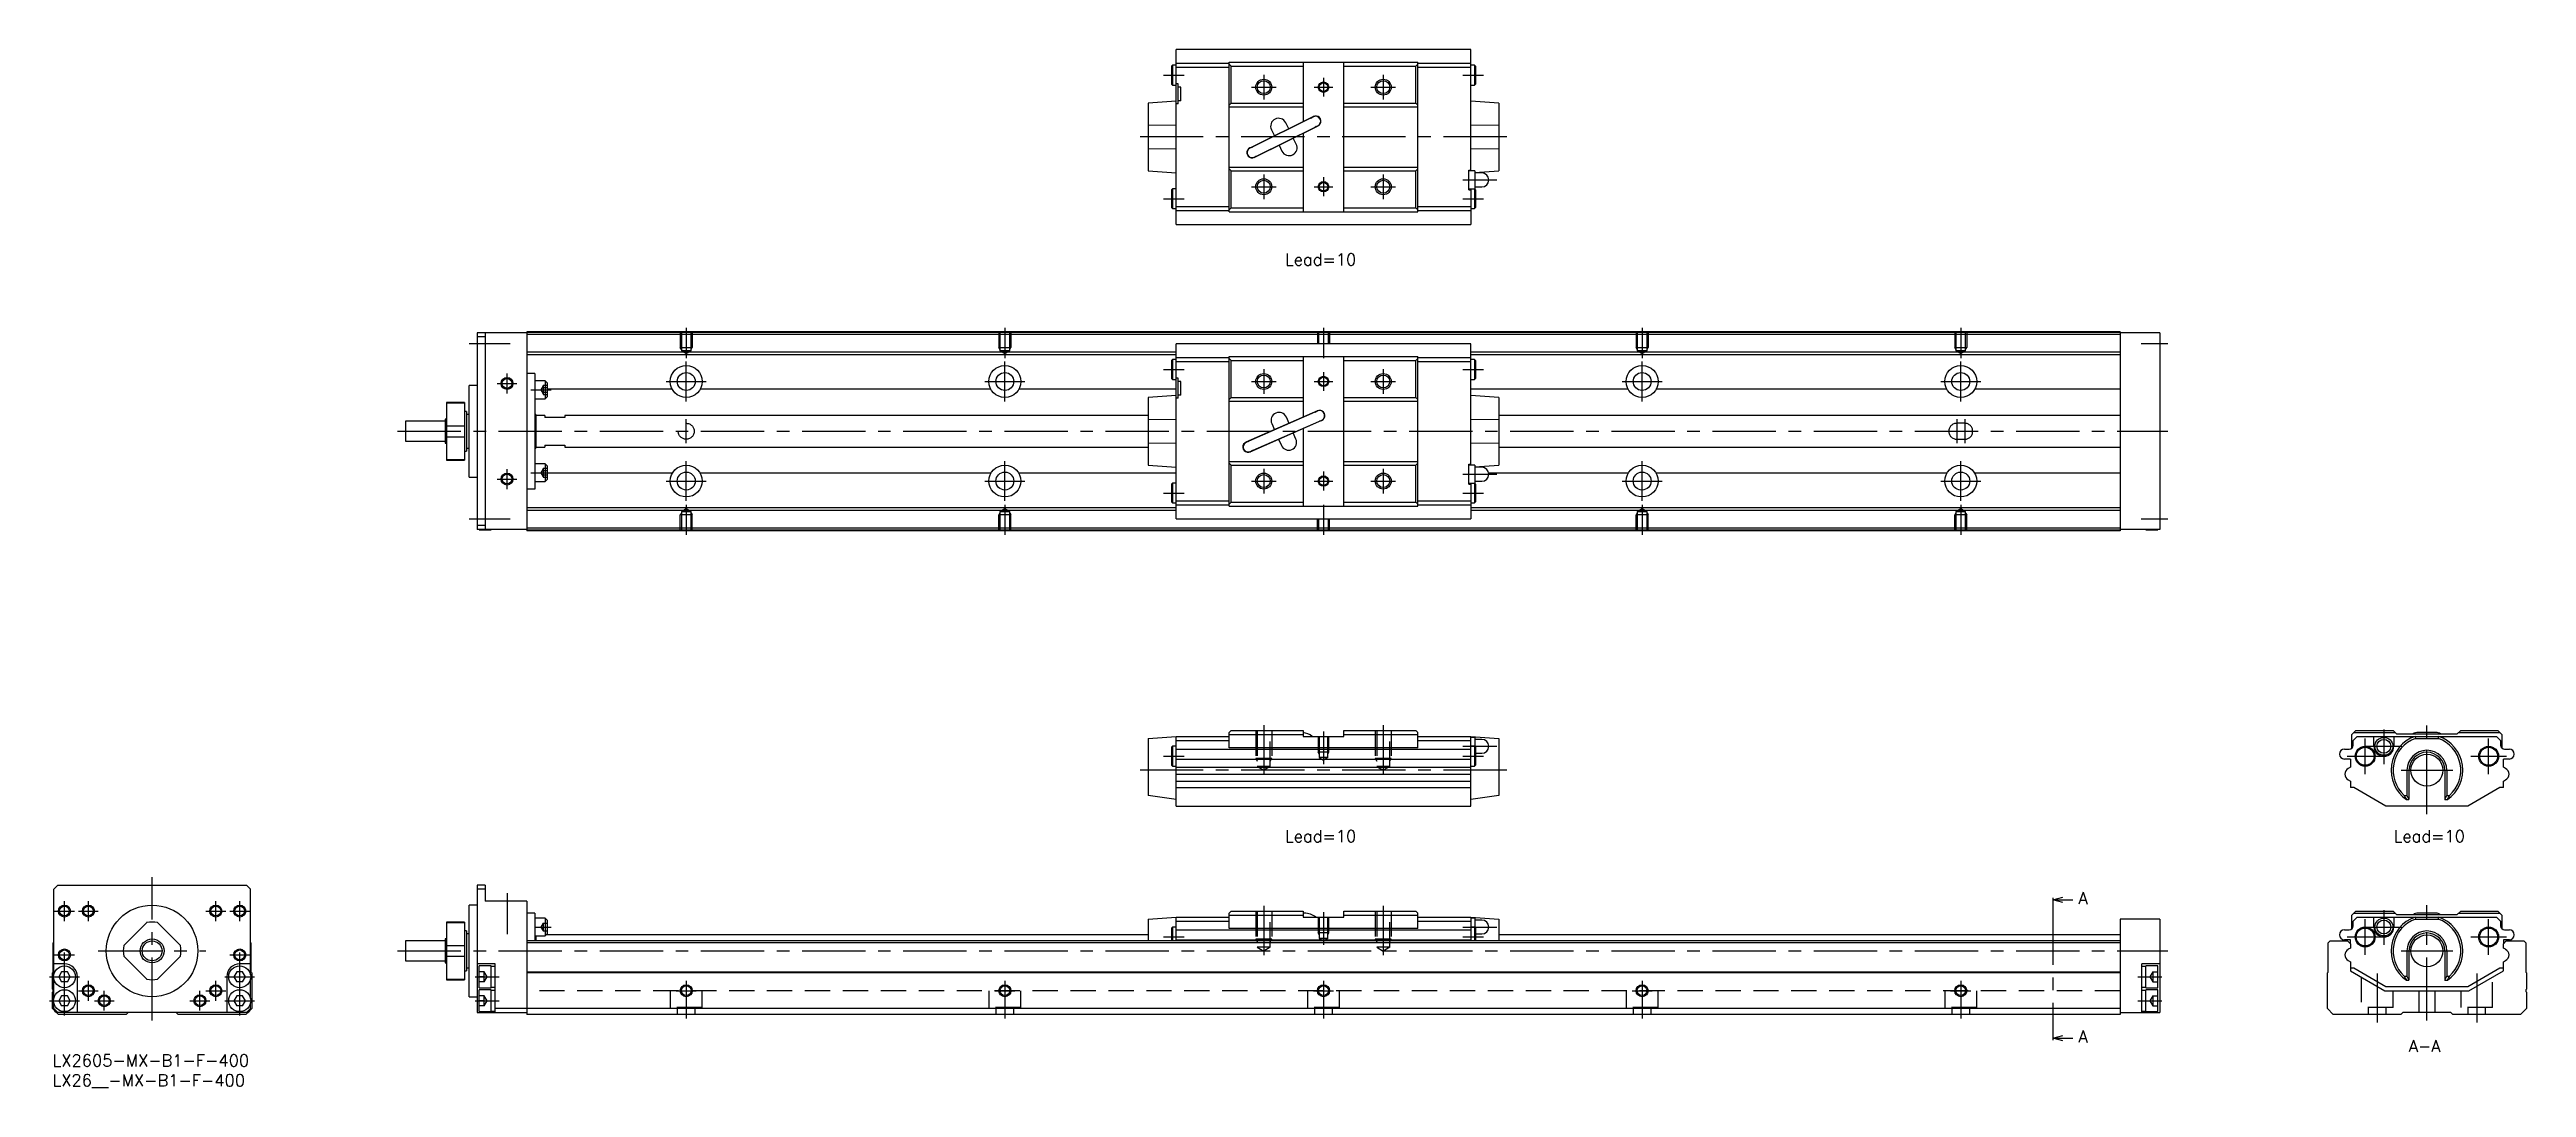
# Model space of a CAD drawing. Extents: x -1 to 621, y -8 to 252.
import ezdxf

# ---------------------------------------------------------------- set-up
doc = ezdxf.new("R2010")
doc.units = 0
doc.header["$LTSCALE"] = 0.5
doc.linetypes.add('CENTER', pattern=[50.8, 31.75, -6.35, 6.35, -6.35])
doc.linetypes.add('DASHED', pattern=[19.05, 12.7, -6.35])
for name, color, linetype in [('MSM_CENTER', 1, 'CENTER'), ('MSM_CONTINUOUS', 7, 'CONTINUOUS'), ('MSM_DASHED', 4, 'DASHED'), ('MSM_NARROW', 5, 'CONTINUOUS'), ('MSM_PART_NUMBER', 7, 'CONTINUOUS')]:
    doc.layers.add(name, color=color, linetype=linetype)
doc.styles.get("Standard").update_dxf_attribs({"font": 'txt.shx', "height": 1, "bigfont": 'bigfont.shx'})

# ---------------------------------------------------------------- blocks, each defined once
blk = doc.blocks.new('*U2')
at = {"layer": 'MSM_PART_NUMBER'}
blk.add_text('LX2605-MX-B1-F-400', height=3, dxfattribs=at).set_placement((0, -3))
blk = doc.blocks.new('*U3')
at = {"layer": 'MSM_PART_NUMBER'}
blk.add_text('LX26__-MX-B1-F-400', height=3, dxfattribs=at).set_placement((0, -8))

msp = doc.modelspace()

# ---------------------------------------------------------------- linework, layer by layer
at = {"layer": 'MSM_CENTER'}
for p, q in [((278.91, 245.87), (284.11, 245.87)), ((301.01, 242.87), (307.21, 242.87)), ((304.11, 245.97), (304.11, 239.77)), ((316.74, 242.87), (321.47, 242.87)), ((319.11, 245.23), (319.11, 240.5)), ((331.01, 242.87), (337.21, 242.87)), ((334.11, 245.97), (334.11, 239.77)), ((354.11, 245.87), (359.31, 245.87)), ((365.11, 230.37), (273.11, 230.37)), ((301.01, 217.87), (307.21, 217.87)), ((304.11, 220.97), (304.11, 214.77)), ((316.74, 217.87), (321.47, 217.87)), ((319.11, 220.23), (319.11, 215.5)), ((331.01, 217.87), (337.21, 217.87)), ((334.11, 220.97), (334.11, 214.77)), ((354.11, 219.57), (362.61, 219.57)), ((278.91, 214.87), (284.11, 214.87)), ((354.11, 214.87), (359.31, 214.87)), ((159.11, 182.47), (159.11, 174.84)), ((239.11, 182.47), (239.11, 174.84)), ((319.11, 182.47), (319.11, 174.84)), ((399.11, 182.47), (399.11, 174.84)), ((479.11, 182.47), (479.11, 174.84)), ((104.61, 178.47), (114.91, 178.47)), ((524.41, 178.47), (531.11, 178.47)), ((111.61, 168.47), (116.61, 168.47)), ((114.11, 165.97), (114.11, 170.97)), ((154.11, 168.97), (164.11, 168.97)), ((159.11, 163.97), (159.11, 173.97)), ((234.11, 168.97), (244.11, 168.97)), ((239.11, 163.97), (239.11, 173.97)), ((278.91, 171.97), (284.11, 171.97)), ((301.01, 168.97), (307.21, 168.97)), ((304.11, 172.07), (304.11, 165.87)), ((316.74, 168.97), (321.47, 168.97)), ((319.11, 171.33), (319.11, 166.6)), ((331.01, 168.97), (337.21, 168.97)), ((334.11, 172.07), (334.11, 165.87)), ((354.11, 171.97), (359.31, 171.97)), ((394.11, 168.97), (404.11, 168.97)), ((399.11, 163.97), (399.11, 173.97)), ((474.11, 168.97), (484.11, 168.97)), ((479.11, 163.97), (479.11, 173.97)), ((120.11, 166.86), (125.21, 166.86)), ((86.61, 156.47), (531.11, 156.47)), ((159.11, 153.47), (159.11, 159.47)), ((478.11, 159.47), (478.11, 153.47)), ((480.11, 159.47), (480.11, 153.47)), ((111.61, 144.47), (116.61, 144.47)), ((114.11, 141.97), (114.11, 146.97)), ((120.11, 146.07), (125.21, 146.07)), ((154.11, 143.97), (164.11, 143.97)), ((159.11, 138.97), (159.11, 148.97)), ((234.11, 143.97), (244.11, 143.97)), ((239.11, 138.97), (239.11, 148.97)), ((301.01, 143.97), (307.21, 143.97)), ((304.11, 147.07), (304.11, 140.87)), ((316.74, 143.97), (321.47, 143.97)), ((319.11, 146.33), (319.11, 141.6)), ((331.01, 143.97), (337.21, 143.97)), ((334.11, 147.07), (334.11, 140.87)), ((354.11, 145.67), (362.61, 145.67)), ((394.11, 143.97), (404.11, 143.97)), ((399.11, 138.97), (399.11, 148.97)), ((474.11, 143.97), (484.11, 143.97)), ((479.11, 138.97), (479.11, 148.97)), ((159.11, 137.98), (159.11, 130.47)), ((239.11, 137.98), (239.11, 130.47)), ((278.91, 140.97), (284.11, 140.97)), ((319.11, 137.98), (319.11, 130.47)), ((354.11, 140.97), (359.31, 140.97)), ((399.11, 137.98), (399.11, 130.47)), ((479.11, 137.98), (479.11, 130.47)), ((104.61, 134.47), (114.91, 134.47)), ((524.41, 134.47), (531.11, 134.47)), ((304.11, 82.72), (304.11, 70.34)), ((319.11, 81.07), (319.11, 72.91)), ((334.11, 82.72), (334.11, 70.34)), ((585.35, 81.62), (585.35, 72.87)), ((596.15, 60.37), (596.15, 82.67)), ((278.91, 74.87), (284.11, 74.87)), ((354.11, 77.37), (362.61, 77.37)), ((354.11, 74.87), (359.31, 74.87)), ((576.15, 74.87), (585.15, 74.87)), ((580.65, 70.37), (580.65, 79.37)), ((580.85, 77.37), (589.85, 77.37)), ((607.15, 74.87), (616.15, 74.87)), ((611.65, 70.37), (611.65, 79.37)), ((365.11, 71.37), (273.11, 71.37)), ((589.65, 71.37), (602.65, 71.37)), ((25, 8.5), (25, 44.5)), ((3, 33.5), (3, 38.5)), ((9, 33.5), (9, 38.5)), ((41, 33.5), (41, 38.5)), ((47, 33.5), (47, 38.5)), ((114.11, 40.5), (114.11, 30.19)), ((304.11, 37.35), (304.11, 24.96)), ((334.11, 37.35), (334.11, 24.96)), ((502.24, 38.36), (502.24, 4.63)), ((596.15, 8.5), (596.15, 37.5)), ((0.5, 36), (5.5, 36)), ((6.5, 36), (11.5, 36)), ((38.5, 36), (43.5, 36)), ((44.5, 36), (49.5, 36)), ((121.11, 32), (125.21, 32)), ((319.11, 35.7), (319.11, 27.54)), ((354.11, 32), (362.61, 32)), ((580.65, 25), (580.65, 34)), ((580.85, 32), (589.85, 32)), ((585.35, 36.25), (585.35, 27.5)), ((611.65, 25), (611.65, 34)), ((0.5, 25), (5.5, 25)), ((3, 9.75), (3, 27.5)), ((11.5, 26), (38.5, 26)), ((44.5, 25), (49.5, 25)), ((47, 9.75), (47, 27.5)), ((86.61, 26), (531.11, 26)), ((278.91, 29.5), (284.11, 29.5)), ((354.11, 29.5), (359.31, 29.5)), ((576.15, 29.5), (585.15, 29.5)), ((589.65, 26), (602.65, 26)), ((607.15, 29.5), (616.15, 29.5)), ((-0.75, 19.5), (6.75, 19.5)), ((43.25, 19.5), (50.75, 19.5)), ((106.11, 19.5), (112.11, 19.5)), ((523.61, 19.5), (529.61, 19.5)), ((583.65, 20.29), (583.65, 8)), ((608.65, 20.29), (608.65, 8)), ((-0.75, 13.5), (6.75, 13.5)), ((6.5, 16), (11.5, 16)), ((9, 13.5), (9, 18.5)), ((10.5, 13.5), (15.5, 13.5)), ((13, 11), (13, 16)), ((34.5, 13.5), (39.5, 13.5)), ((37, 11), (37, 16)), ((38.5, 16), (43.5, 16)), ((41, 13.5), (41, 18.5)), ((43.25, 13.5), (50.75, 13.5)), ((106.11, 13.5), (112.11, 13.5)), ((156.57, 16), (161.64, 16)), ((159.11, 18.5), (159.11, 9)), ((236.57, 16), (241.64, 16)), ((239.11, 18.5), (239.11, 9)), ((316.57, 16), (321.64, 16)), ((319.11, 18.5), (319.11, 9)), ((396.57, 16), (401.64, 16)), ((399.11, 18.5), (399.11, 9)), ((476.53, 16), (481.68, 16)), ((479.11, 18.5), (479.11, 9)), ((523.61, 13.5), (529.61, 13.5))]:
    msp.add_line(p, q, dxfattribs=at)
at = {"layer": 'MSM_CONTINUOUS'}
for p, q in [((356.11, 252.32), (282.11, 252.32)), ((282.11, 208.42), (282.11, 252.32)), ((282.11, 248.87), (295.41, 248.87)), ((295.41, 211.57), (295.41, 249.17)), ((295.41, 249.17), (342.81, 249.17)), ((314.01, 249.17), (314.01, 234.21)), ((324.21, 211.57), (324.21, 249.17)), ((342.81, 211.57), (342.81, 249.17)), ((342.81, 248.87), (356.11, 248.87)), ((356.11, 221.82), (356.11, 252.32)), ((281.16, 248.37), (280.91, 248.12)), ((280.91, 248.12), (280.91, 243.62)), ((280.91, 243.62), (281.16, 243.37)), ((282.11, 248.37), (281.16, 248.37)), ((281.16, 248.37), (281.16, 243.37)), ((281.16, 243.37), (282.11, 243.37)), ((282.11, 247.87), (295.41, 247.87)), ((282.61, 243.67), (282.11, 243.67)), ((282.61, 238.67), (282.61, 243.67)), ((283.31, 242.87), (282.61, 242.87)), ((283.31, 239.47), (283.31, 242.87)), ((295.91, 248.17), (295.41, 248.67)), ((295.91, 238.87), (295.91, 248.17)), ((295.91, 248.17), (314.01, 248.17)), ((324.21, 248.17), (342.31, 248.17)), ((342.81, 248.67), (342.31, 248.17)), ((342.31, 238.87), (342.31, 248.17)), ((342.81, 247.87), (356.11, 247.87)), ((357.06, 248.37), (356.11, 248.37)), ((356.11, 243.37), (357.06, 243.37)), ((357.06, 248.37), (357.06, 243.37)), ((357.31, 248.12), (357.06, 248.37)), ((357.06, 243.37), (357.31, 243.62)), ((357.31, 248.12), (357.31, 243.62)), ((282.11, 239.37), (275.11, 238.87)), ((275.11, 238.87), (275.11, 221.87)), ((282.61, 238.67), (282.11, 238.67)), ((283.31, 239.47), (282.61, 239.47)), ((295.41, 238.37), (295.91, 238.87)), ((295.41, 237.97), (314.01, 237.97)), ((295.91, 238.87), (314.01, 238.87)), ((324.21, 238.87), (342.31, 238.87)), ((324.21, 237.97), (342.81, 237.97)), ((342.31, 238.87), (342.81, 238.37)), ((363.11, 238.87), (356.11, 239.37)), ((363.11, 238.87), (363.11, 221.87)), ((282.11, 233.32), (275.11, 233.24)), ((316.58, 235.48), (300.58, 227.58)), ((315.87, 235.07), (301.34, 227.9)), ((301.73, 225.25), (317.73, 233.15)), ((302.44, 225.66), (316.98, 232.83)), ((306.03, 232.17), (306.79, 230.65)), ((310.37, 232.42), (309.62, 233.94)), ((314.01, 231.31), (314.01, 211.57)), ((315.87, 235.07), (316.2, 235.2)), ((316.6, 235.44), (316.29, 235.28)), ((317.28, 233.02), (316.98, 232.83)), ((317.39, 233.04), (317.71, 233.2)), ((363.11, 233.24), (356.11, 233.32)), ((275.11, 227.49), (282.11, 227.41)), ((300.92, 227.7), (300.6, 227.54)), ((301.03, 227.71), (301.34, 227.9)), ((301.71, 225.3), (302.02, 225.45)), ((302.11, 225.53), (302.44, 225.66)), ((307.94, 228.31), (308.69, 226.79)), ((312.28, 228.56), (311.52, 230.09)), ((356.11, 227.41), (363.11, 227.49)), ((275.11, 221.87), (282.11, 221.37)), ((295.41, 222.77), (314.01, 222.77)), ((295.91, 221.87), (295.41, 222.37)), ((295.91, 221.87), (314.01, 221.87)), ((295.91, 212.57), (295.91, 221.87)), ((324.21, 222.77), (342.81, 222.77)), ((324.21, 221.87), (342.31, 221.87)), ((342.81, 222.37), (342.31, 221.87)), ((342.31, 212.57), (342.31, 221.87)), ((355.61, 222.07), (356.11, 222.07)), ((355.61, 217.07), (355.61, 222.07)), ((357.11, 221.82), (355.61, 221.82)), ((357.11, 221.44), (363.11, 221.87)), ((357.11, 221.82), (357.11, 217.32)), ((358.86, 221.32), (357.11, 221.32)), ((357.11, 217.82), (358.86, 217.82)), ((281.16, 217.37), (280.91, 217.12)), ((280.91, 217.12), (280.91, 212.62)), ((280.91, 212.62), (281.16, 212.37)), ((281.16, 217.37), (281.16, 212.37)), ((282.11, 217.37), (281.16, 217.37)), ((281.16, 212.37), (282.11, 212.37)), ((282.11, 212.87), (295.41, 212.87)), ((282.11, 211.87), (295.41, 211.87)), ((295.41, 212.07), (295.91, 212.57)), ((295.41, 211.57), (342.81, 211.57)), ((295.91, 212.57), (314.01, 212.57)), ((324.21, 212.57), (342.31, 212.57)), ((342.31, 212.57), (342.81, 212.07)), ((342.81, 212.87), (356.11, 212.87)), ((342.81, 211.87), (356.11, 211.87)), ((355.61, 217.32), (357.11, 217.32)), ((355.61, 217.07), (356.11, 217.07)), ((356.11, 217.32), (356.11, 208.42)), ((356.11, 212.37), (357.06, 212.37)), ((357.06, 217.32), (357.06, 212.37)), ((357.06, 212.37), (357.31, 212.62)), ((357.31, 217.12), (357.11, 217.32)), ((357.31, 217.12), (357.31, 212.62)), ((282.11, 208.42), (356.11, 208.42)), ((119.11, 181.17), (106.61, 181.17)), ((106.61, 181.17), (106.61, 131.77)), ((107.11, 181.17), (107.11, 181.22)), ((110.11, 181.22), (107.11, 181.22)), ((108.61, 181.17), (108.61, 131.77)), ((110.11, 181.17), (110.11, 181.22)), ((119.11, 181.47), (119.11, 131.47)), ((519.11, 181.47), (119.11, 181.47)), ((519.11, 181.27), (119.11, 181.27)), ((519.11, 180.77), (119.11, 180.77)), ((519.11, 181.47), (519.11, 131.47)), ((529.11, 181.17), (519.11, 181.17)), ((525.61, 181.17), (525.61, 181.22)), ((528.61, 181.22), (525.61, 181.22)), ((528.61, 181.17), (528.61, 181.22)), ((529.11, 181.17), (529.11, 131.77)), ((108.61, 180.17), (106.61, 180.17)), ((282.11, 176.37), (119.11, 176.37)), ((282.11, 175.67), (119.11, 175.67)), ((281.16, 174.47), (280.91, 174.22)), ((280.91, 174.22), (280.91, 169.72)), ((282.11, 174.47), (281.16, 174.47)), ((281.16, 174.47), (281.16, 169.47)), ((356.11, 178.42), (282.11, 178.42)), ((282.11, 134.52), (282.11, 178.42)), ((282.11, 174.97), (295.41, 174.97)), ((295.41, 137.67), (295.41, 175.27)), ((295.41, 175.27), (342.81, 175.27)), ((295.91, 174.27), (295.41, 174.77)), ((295.91, 164.97), (295.91, 174.27)), ((295.91, 174.27), (314.01, 174.27)), ((314.01, 175.27), (314.01, 160.01)), ((324.21, 137.67), (324.21, 175.27)), ((324.21, 174.27), (342.31, 174.27)), ((342.81, 174.77), (342.31, 174.27)), ((342.31, 164.97), (342.31, 174.27)), ((342.81, 137.67), (342.81, 175.27)), ((342.81, 174.97), (356.11, 174.97)), ((356.11, 147.92), (356.11, 178.42)), ((519.11, 176.37), (356.11, 176.37)), ((519.11, 175.67), (356.11, 175.67)), ((357.06, 174.47), (356.11, 174.47)), ((357.06, 174.47), (357.06, 169.47)), ((357.31, 174.22), (357.06, 174.47)), ((357.31, 174.22), (357.31, 169.72)), ((106.61, 167.97), (104.61, 167.97)), ((104.61, 144.97), (104.61, 167.97)), ((121.11, 170.97), (119.11, 170.97)), ((121.11, 170.97), (121.11, 141.97)), ((123.71, 169.11), (121.11, 169.11)), ((123.71, 169.11), (123.71, 164.61)), ((124.21, 168.61), (123.71, 169.11)), ((124.21, 168.61), (124.21, 165.11)), ((280.91, 169.72), (281.16, 169.47)), ((281.16, 169.47), (282.11, 169.47)), ((282.11, 173.97), (295.41, 173.97)), ((282.61, 169.77), (282.11, 169.77)), ((282.61, 164.77), (282.61, 169.77)), ((283.31, 168.97), (282.61, 168.97)), ((283.31, 165.57), (283.31, 168.97)), ((342.81, 173.97), (356.11, 173.97)), ((356.11, 169.47), (357.06, 169.47)), ((357.06, 169.47), (357.31, 169.72)), ((103.41, 163.72), (98.91, 163.72)), ((98.91, 163.72), (98.91, 149.22)), ((98.91, 163.59), (103.41, 163.59)), ((103.41, 163.72), (103.41, 149.22)), ((121.11, 164.61), (123.71, 164.61)), ((123.71, 164.61), (124.21, 165.11)), ((155.62, 167.01), (124.21, 167.01)), ((235.62, 167.01), (162.59, 167.01)), ((282.11, 167.01), (242.59, 167.01)), ((282.11, 165.47), (275.11, 164.97)), ((275.11, 164.97), (275.11, 147.97)), ((282.61, 164.77), (282.11, 164.77)), ((283.31, 165.57), (282.61, 165.57)), ((295.41, 164.47), (295.91, 164.97)), ((295.41, 164.07), (314.01, 164.07)), ((295.91, 164.97), (314.01, 164.97)), ((324.21, 164.97), (342.31, 164.97)), ((324.21, 164.07), (342.81, 164.07)), ((342.31, 164.97), (342.81, 164.47)), ((395.62, 167.01), (356.11, 167.01)), ((363.11, 164.97), (356.11, 165.47)), ((363.11, 164.97), (363.11, 147.97)), ((475.62, 167.01), (402.59, 167.01)), ((519.11, 167.01), (482.59, 167.01)), ((88.61, 158.97), (88.61, 153.97)), ((98.61, 158.97), (88.61, 158.97)), ((98.61, 159.47), (98.61, 153.47)), ((98.91, 159.47), (98.61, 159.47)), ((98.91, 157.83), (103.41, 157.83)), ((103.91, 161.47), (103.41, 161.47)), ((103.91, 161.47), (103.91, 151.47)), ((104.61, 160.72), (103.91, 160.72)), ((121.31, 160.72), (121.11, 160.72)), ((121.31, 160.72), (121.31, 152.22)), ((123.61, 160.47), (121.31, 160.47)), ((123.61, 160.47), (123.61, 159.97)), ((128.61, 159.97), (123.61, 159.97)), ((128.61, 160.47), (128.61, 159.97)), ((275.11, 160.47), (128.61, 160.47)), ((282.11, 159.42), (275.11, 159.34)), ((317.63, 161.61), (299.63, 153.71)), ((316.9, 161.23), (300.4, 153.99)), ((300.68, 151.33), (318.68, 159.23)), ((301.41, 151.7), (317.91, 158.94)), ((306.12, 158.41), (306.8, 156.85)), ((310.46, 158.46), (309.78, 160.02)), ((312.19, 154.52), (311.51, 156.08)), ((314.01, 157.17), (314.01, 137.67)), ((317.65, 161.56), (317.33, 161.42)), ((318.33, 159.13), (318.66, 159.27)), ((363.11, 159.34), (356.11, 159.42)), ((519.11, 160.47), (363.11, 160.47)), ((88.61, 153.97), (98.61, 153.97)), ((98.61, 153.47), (98.91, 153.47)), ((98.91, 155.1), (103.41, 155.1)), ((98.91, 149.35), (103.41, 149.35)), ((103.41, 151.47), (103.91, 151.47)), ((103.91, 152.22), (104.61, 152.22)), ((121.11, 152.22), (121.31, 152.22)), ((121.31, 152.47), (123.61, 152.47)), ((123.61, 152.97), (128.61, 152.97)), ((123.61, 152.97), (123.61, 152.47)), ((128.61, 152.97), (128.61, 152.47)), ((128.61, 152.47), (275.11, 152.47)), ((275.11, 153.59), (282.11, 153.51)), ((299.98, 153.8), (299.65, 153.66)), ((300.66, 151.37), (300.98, 151.51)), ((307.85, 154.47), (308.53, 152.92)), ((356.11, 153.51), (363.11, 153.59)), ((363.11, 152.47), (519.11, 152.47)), ((98.91, 149.22), (103.41, 149.22)), ((104.61, 144.97), (106.61, 144.97)), ((123.71, 148.32), (121.11, 148.32)), ((121.11, 143.82), (123.71, 143.82)), ((123.71, 148.32), (123.71, 143.82)), ((124.21, 147.82), (123.71, 148.32)), ((123.71, 143.82), (124.21, 144.32)), ((124.21, 147.82), (124.21, 144.32)), ((155.62, 145.93), (124.21, 145.93)), ((235.62, 145.93), (162.59, 145.93)), ((282.11, 145.93), (242.59, 145.93)), ((275.11, 147.97), (282.11, 147.47)), ((281.16, 143.47), (280.91, 143.22)), ((280.91, 143.22), (280.91, 138.72)), ((281.16, 143.47), (281.16, 138.47)), ((282.11, 143.47), (281.16, 143.47)), ((295.41, 148.87), (314.01, 148.87)), ((295.91, 147.97), (295.41, 148.47)), ((295.91, 147.97), (314.01, 147.97)), ((295.91, 138.67), (295.91, 147.97)), ((324.21, 148.87), (342.81, 148.87)), ((324.21, 147.97), (342.31, 147.97)), ((342.81, 148.47), (342.31, 147.97)), ((342.31, 138.67), (342.31, 147.97)), ((355.61, 148.17), (356.11, 148.17)), ((355.61, 143.17), (355.61, 148.17)), ((357.11, 147.92), (355.61, 147.92)), ((355.61, 143.42), (357.11, 143.42)), ((355.61, 143.17), (356.11, 143.17)), ((356.11, 143.42), (356.11, 134.52)), ((357.06, 143.42), (357.06, 138.47)), ((357.11, 147.54), (363.11, 147.97)), ((357.11, 147.92), (357.11, 143.42)), ((358.86, 147.42), (357.11, 147.42)), ((357.11, 143.92), (358.86, 143.92)), ((357.31, 143.22), (357.11, 143.42)), ((357.31, 143.22), (357.31, 138.72)), ((395.62, 145.93), (360.59, 145.93)), ((475.62, 145.93), (402.59, 145.93)), ((519.11, 145.93), (482.59, 145.93)), ((121.11, 141.97), (119.11, 141.97)), ((282.11, 137.27), (119.11, 137.27)), ((280.91, 138.72), (281.16, 138.47)), ((281.16, 138.47), (282.11, 138.47)), ((282.11, 138.97), (295.41, 138.97)), ((282.11, 137.97), (295.41, 137.97)), ((295.41, 138.17), (295.91, 138.67)), ((295.41, 137.67), (342.81, 137.67)), ((295.91, 138.67), (314.01, 138.67)), ((324.21, 138.67), (342.31, 138.67)), ((342.31, 138.67), (342.81, 138.17)), ((342.81, 138.97), (356.11, 138.97)), ((342.81, 137.97), (356.11, 137.97)), ((356.11, 138.47), (357.06, 138.47)), ((519.11, 137.27), (356.11, 137.27)), ((357.06, 138.47), (357.31, 138.72)), ((108.61, 132.77), (106.61, 132.77)), ((119.11, 131.77), (106.61, 131.77)), ((107.11, 131.72), (107.11, 131.77)), ((107.11, 131.72), (110.11, 131.72)), ((110.11, 131.72), (110.11, 131.77)), ((282.11, 136.57), (119.11, 136.57)), ((519.11, 132.17), (119.11, 132.17)), ((519.11, 131.67), (119.11, 131.67)), ((519.11, 131.47), (119.11, 131.47)), ((282.11, 134.52), (356.11, 134.52)), ((519.11, 136.57), (356.11, 136.57)), ((529.11, 131.77), (519.11, 131.77)), ((525.61, 131.72), (528.61, 131.72)), ((528.61, 131.72), (528.61, 131.77)), ((295.41, 80.87), (295.91, 81.37)), ((295.41, 76.96), (295.41, 80.87)), ((295.91, 81.37), (314.01, 81.37)), ((314.01, 81.37), (314.01, 79.87)), ((324.21, 79.87), (324.21, 81.37)), ((324.21, 81.37), (342.31, 81.37)), ((342.31, 81.37), (342.81, 80.87)), ((342.81, 76.96), (342.81, 80.87)), ((578.34, 81.37), (577.34, 80.37)), ((577.84, 80.87), (588.15, 80.87)), ((578.34, 81.37), (587.65, 81.37)), ((588.55, 80.47), (587.65, 81.37)), ((593.9, 80.87), (593.83, 80.87)), ((598.39, 80.87), (593.9, 80.87)), ((604.65, 81.37), (603.75, 80.47)), ((604.15, 80.87), (614.44, 80.87)), ((604.65, 81.37), (613.94, 81.37)), ((614.94, 80.37), (613.94, 81.37)), ((275.11, 79.37), (282.11, 79.87)), ((275.11, 79.37), (275.11, 65.05)), ((281.16, 77.37), (280.91, 77.12)), ((280.91, 77.12), (280.91, 72.62)), ((282.11, 77.37), (281.16, 77.37)), ((281.16, 77.37), (281.16, 72.37)), ((282.11, 79.87), (295.41, 79.87)), ((282.11, 62.37), (282.11, 79.87)), ((282.11, 78.87), (295.41, 78.87)), ((282.11, 76.67), (356.11, 76.67)), ((295.41, 80.37), (314.01, 80.37)), ((342.81, 76.96), (295.41, 76.96)), ((314.01, 79.87), (324.21, 79.87)), ((324.21, 80.37), (342.81, 80.37)), ((342.81, 79.87), (356.11, 79.87)), ((342.81, 78.87), (356.11, 78.87)), ((356.11, 79.87), (363.11, 79.37)), ((356.11, 62.37), (356.11, 79.87)), ((357.11, 79.62), (356.11, 79.62)), ((357.06, 77.37), (356.11, 77.37)), ((357.31, 77.12), (357.06, 77.37)), ((357.06, 77.37), (357.06, 72.37)), ((357.11, 79.62), (357.11, 77.32)), ((358.86, 79.12), (357.11, 79.12)), ((357.31, 77.12), (357.31, 72.62)), ((357.31, 75.62), (358.86, 75.62)), ((363.11, 79.37), (363.11, 65.05)), ((575.45, 76.67), (576.65, 76.67)), ((577.34, 76.96), (577.34, 80.37)), ((577.65, 78.87), (578.65, 79.87)), ((577.65, 77.67), (577.65, 78.87)), ((578.65, 79.87), (613.65, 79.87)), ((582.85, 77.37), (582.85, 79.87)), ((587.85, 79.87), (587.85, 77.37)), ((588.55, 80.47), (603.75, 80.47)), ((593.19, 79.87), (593.27, 79.37)), ((593.27, 79.37), (599.02, 79.37)), ((599.02, 79.37), (599.1, 79.87)), ((613.65, 79.87), (614.65, 78.87)), ((614.65, 78.87), (614.65, 77.67)), ((614.94, 80.37), (614.94, 76.96)), ((615.65, 76.67), (616.85, 76.67)), ((280.91, 72.62), (281.16, 72.37)), ((281.16, 72.37), (282.11, 72.37)), ((282.11, 74.17), (356.11, 74.17)), ((282.11, 72.1), (356.11, 72.1)), ((282.11, 70.37), (356.11, 70.37)), ((282.11, 68.65), (356.11, 68.65)), ((356.11, 72.37), (357.06, 72.37)), ((357.06, 72.37), (357.31, 72.62)), ((576.95, 74.17), (575.45, 74.17)), ((576.95, 72.1), (576.39, 71.77)), ((576.39, 68.97), (576.95, 68.65)), ((576.95, 74.17), (576.95, 72.1)), ((576.95, 68.65), (576.95, 67.04)), ((591.15, 71.37), (591.15, 65.05)), ((591.65, 71.37), (591.65, 63.99)), ((600.65, 71.37), (600.65, 63.99)), ((601.15, 71.37), (601.15, 65.05)), ((616.85, 74.17), (615.35, 74.17)), ((615.35, 72.1), (615.35, 74.17)), ((615.91, 71.77), (615.35, 72.1)), ((615.35, 68.65), (615.91, 68.97)), ((615.35, 67.04), (615.35, 68.65)), ((282.11, 63.99), (275.11, 65.05)), ((282.11, 67.04), (356.11, 67.04)), ((282.11, 62.37), (356.11, 62.37)), ((363.11, 65.05), (356.11, 63.99)), ((577.8, 67.04), (576.95, 67.04)), ((585.87, 62.37), (577.8, 67.04)), ((606.42, 62.37), (585.87, 62.37)), ((590.46, 65.05), (591.15, 65.05)), ((590.99, 63.99), (591.65, 63.99)), ((591.15, 65.05), (591.65, 63.99)), ((600.65, 63.99), (601.15, 65.05)), ((600.65, 63.99), (601.3, 63.99)), ((601.15, 65.05), (601.83, 65.05)), ((614.5, 67.04), (606.42, 62.37)), ((615.35, 67.04), (614.5, 67.04)), ((0.3, 41.5), (1.3, 42.5)), ((0.3, 20.02), (0.3, 41.5)), ((1.3, 42.5), (48.7, 42.5)), ((48.7, 42.5), (49.7, 41.5)), ((49.7, 20.02), (49.7, 41.5)), ((106.61, 37.5), (104.61, 37.5)), ((104.61, 14.5), (104.61, 37.5)), ((108.61, 42.5), (106.61, 42.5)), ((106.61, 42.5), (106.61, 10.5)), ((108.61, 41.5), (106.61, 41.5)), ((108.61, 42.5), (108.61, 38.5)), ((119.11, 38.5), (108.61, 38.5)), ((119.11, 38.5), (119.11, 10)), ((502.24, 38.86), (504.74, 39.53)), ((502.24, 39.36), (502.24, 38.36)), ((504.74, 38.19), (502.24, 38.86)), ((502.24, 38.86), (507.24, 38.86)), ((17.88, 27.36), (23.64, 33.12)), ((26.36, 33.12), (32.12, 27.36)), ((103.41, 33.25), (98.91, 33.25)), ((98.91, 33.25), (98.91, 18.75)), ((98.91, 33.12), (103.41, 33.12)), ((103.41, 33.25), (103.41, 18.75)), ((121.11, 35.5), (119.11, 35.5)), ((121.11, 35.5), (121.11, 28.5)), ((123.71, 34.25), (121.11, 34.25)), ((124.21, 33.75), (123.71, 34.25)), ((123.71, 34.25), (123.71, 29.75)), ((124.21, 33.75), (124.21, 30.25)), ((275.11, 34), (282.11, 34.5)), ((275.11, 34), (275.11, 28.5)), ((281.16, 32), (280.91, 31.75)), ((280.91, 31.75), (280.91, 28.5)), ((282.11, 32), (281.16, 32)), ((281.16, 32), (281.16, 28.5)), ((282.11, 28.5), (282.11, 34.5)), ((282.11, 34.5), (295.41, 34.5)), ((282.11, 33.5), (295.41, 33.5)), ((282.11, 31.3), (356.11, 31.3)), ((295.41, 35.5), (295.91, 36)), ((295.41, 31.59), (295.41, 35.5)), ((295.41, 35), (314.01, 35)), ((342.81, 31.59), (295.41, 31.59)), ((295.91, 36), (314.01, 36)), ((314.01, 36), (314.01, 34.5)), ((314.26, 35.5), (314.01, 35.5)), ((314.01, 34.5), (324.21, 34.5)), ((324.21, 34.5), (324.21, 36)), ((324.21, 36), (342.31, 36)), ((324.21, 35), (342.81, 35)), ((342.31, 36), (342.81, 35.5)), ((342.81, 31.59), (342.81, 35.5)), ((342.81, 34.5), (356.11, 34.5)), ((342.81, 33.5), (356.11, 33.5)), ((356.11, 34.5), (363.11, 34)), ((356.11, 34.5), (356.11, 28.5)), ((357.11, 34.25), (356.11, 34.25)), ((357.06, 32), (356.11, 32)), ((357.31, 31.75), (357.06, 32)), ((357.06, 32), (357.06, 28.5)), ((357.11, 34.25), (357.11, 31.95)), ((358.86, 33.75), (357.11, 33.75)), ((357.31, 31.75), (357.31, 28.5)), ((363.11, 34), (363.11, 28.5)), ((529.11, 34), (519.11, 34)), ((519.11, 34), (519.11, 10)), ((529.11, 34), (529.11, 10.5)), ((575.45, 31.3), (576.65, 31.3)), ((578.34, 36), (577.34, 35)), ((577.34, 31.59), (577.34, 35)), ((577.65, 33.5), (578.65, 34.5)), ((577.65, 32.3), (577.65, 33.5)), ((577.84, 35.5), (588.15, 35.5)), ((578.34, 36), (587.65, 36)), ((578.65, 34.5), (613.65, 34.5)), ((582.85, 32), (582.85, 34.5)), ((588.55, 35.1), (587.65, 36)), ((587.85, 34.5), (587.85, 32)), ((588.55, 35.1), (603.75, 35.1)), ((593.19, 34.5), (593.27, 34)), ((593.27, 34), (599.02, 34)), ((593.9, 35.5), (593.83, 35.5)), ((598.39, 35.5), (593.9, 35.5)), ((599.02, 34), (599.1, 34.5)), ((604.65, 36), (603.75, 35.1)), ((604.15, 35.5), (614.44, 35.5)), ((604.65, 36), (613.94, 36)), ((613.65, 34.5), (614.65, 33.5)), ((614.94, 35), (613.94, 36)), ((614.65, 33.5), (614.65, 32.3)), ((614.94, 35), (614.94, 31.59)), ((615.65, 31.3), (616.85, 31.3)), ((0.2, 28), (0.3, 28.1)), ((0.2, 20.7), (0.2, 28)), ((49.7, 28.1), (49.8, 28)), ((49.8, 28), (49.8, 20.7)), ((98.61, 28.5), (88.61, 28.5)), ((88.61, 28.5), (88.61, 23.5)), ((98.91, 29), (98.61, 29)), ((98.61, 29), (98.61, 23)), ((98.91, 27.36), (103.41, 27.36)), ((103.91, 31), (103.41, 31)), ((103.91, 31), (103.91, 21)), ((104.61, 30.25), (103.91, 30.25)), ((519.11, 28.5), (119.11, 28.5)), ((519.11, 28), (119.11, 28)), ((121.11, 29.75), (123.71, 29.75)), ((121.31, 29.75), (121.31, 28.5)), ((123.71, 29.75), (124.21, 30.25)), ((275.11, 30), (123.96, 30)), ((282.11, 28.8), (356.11, 28.8)), ((357.31, 30.25), (358.86, 30.25)), ((519.11, 30), (363.11, 30)), ((571.35, 28), (571.85, 28.5)), ((571.35, 20.7), (571.35, 28)), ((571.85, 28.5), (576.25, 28.5)), ((576.95, 28.8), (575.45, 28.8)), ((576.25, 28.5), (576.95, 27.8)), ((576.95, 26.72), (576.39, 26.4)), ((576.95, 27.8), (576.95, 28.8)), ((576.95, 27.8), (576.95, 26.72)), ((591.15, 26), (591.15, 19.68)), ((591.65, 26), (591.65, 18.62)), ((600.65, 26), (600.65, 18.62)), ((601.15, 26), (601.15, 19.68)), ((616.85, 28.8), (615.35, 28.8)), ((615.35, 28.8), (615.35, 27.8)), ((615.35, 27.8), (616.05, 28.5)), ((615.35, 26.72), (615.35, 27.8)), ((615.91, 26.4), (615.35, 26.72)), ((616.05, 28.5), (620.45, 28.5)), ((620.45, 28.5), (620.95, 28)), ((620.95, 28), (620.95, 20.7)), ((0, 20.5), (0.2, 20.7)), ((0, 16.4), (0, 20.5)), ((3, 22.75), (0.3, 22.75)), ((0.3, 14.02), (0.3, 18.98)), ((2.28, 20.75), (1.56, 19.5)), ((1.56, 19.5), (2.28, 18.25)), ((3.72, 20.75), (2.28, 20.75)), ((4.44, 19.5), (3.72, 20.75)), ((3.72, 18.25), (4.44, 19.5)), ((6.25, 10.5), (6.25, 19.5)), ((23.64, 18.88), (17.88, 24.64)), ((32.12, 24.64), (26.36, 18.88)), ((43.75, 19.5), (43.75, 10.5)), ((46.28, 20.75), (45.56, 19.5)), ((45.56, 19.5), (46.28, 18.25)), ((47.72, 20.75), (46.28, 20.75)), ((49.7, 22.75), (47, 22.75)), ((48.44, 19.5), (47.72, 20.75)), ((47.72, 18.25), (48.44, 19.5)), ((49.7, 14.02), (49.7, 18.98)), ((49.8, 20.7), (50, 20.5)), ((50, 20.5), (50, 11.5)), ((88.61, 23.5), (98.61, 23.5)), ((98.61, 23), (98.91, 23)), ((98.91, 24.64), (103.41, 24.64)), ((98.91, 18.88), (103.41, 18.88)), ((98.91, 18.75), (103.41, 18.75)), ((103.41, 21), (103.91, 21)), ((103.91, 21.75), (104.61, 21.75)), ((111.11, 22.75), (106.61, 22.75)), ((107.11, 16.75), (107.11, 22.25)), ((110.11, 22.25), (107.11, 22.25)), ((110.11, 16.75), (110.11, 22.25)), ((111.11, 22.1), (110.11, 22.1)), ((111.11, 10.5), (111.11, 22.75)), ((519.11, 20.7), (119.11, 20.7)), ((519.11, 20.5), (119.11, 20.5)), ((524.61, 10.5), (524.61, 22.75)), ((529.11, 22.75), (524.61, 22.75)), ((525.61, 22.1), (524.61, 22.1)), ((525.61, 16.75), (525.61, 22.25)), ((528.61, 22.25), (525.61, 22.25)), ((528.61, 16.75), (528.61, 22.25)), ((571.15, 20.5), (571.35, 20.7)), ((571.15, 11.5), (571.15, 20.5)), ((576.39, 23.6), (576.95, 23.28)), ((576.95, 23.28), (576.95, 21)), ((577.8, 21.66), (576.95, 21.66)), ((576.95, 21), (585.61, 16)), ((585.87, 17), (577.8, 21.66)), ((590.46, 19.68), (591.15, 19.68)), ((591.15, 19.68), (591.65, 18.62)), ((600.65, 18.62), (601.15, 19.68)), ((601.15, 19.68), (601.83, 19.68)), ((614.5, 21.66), (606.42, 17)), ((606.68, 16), (615.35, 21)), ((615.35, 21.66), (614.5, 21.66)), ((615.35, 23.28), (615.91, 23.6)), ((615.35, 21), (615.35, 23.28)), ((620.95, 20.7), (621.15, 20.5)), ((621.15, 20.5), (621.15, 16.4)), ((0, 11.5), (0, 15.6)), ((0.3, 11.5), (0.3, 12.98)), ((2.28, 14.75), (1.56, 13.5)), ((1.56, 13.5), (2.28, 12.25)), ((3.72, 18.25), (2.28, 18.25)), ((3.72, 14.75), (2.28, 14.75)), ((4.44, 13.5), (3.72, 14.75)), ((3.72, 12.25), (4.44, 13.5)), ((46.28, 14.75), (45.56, 13.5)), ((45.56, 13.5), (46.28, 12.25)), ((47.72, 18.25), (46.28, 18.25)), ((47.72, 14.75), (46.28, 14.75)), ((48.44, 13.5), (47.72, 14.75)), ((47.72, 12.25), (48.44, 13.5)), ((49.7, 11.5), (49.7, 12.98)), ((104.61, 14.5), (106.61, 14.5)), ((107.11, 16.75), (110.11, 16.75)), ((107.11, 10.75), (107.11, 16.25)), ((110.11, 16.25), (107.11, 16.25)), ((110.11, 16.9), (111.11, 16.9)), ((110.11, 10.75), (110.11, 16.25)), ((111.11, 16.1), (110.11, 16.1)), ((524.61, 16.9), (525.61, 16.9)), ((525.61, 16.1), (524.61, 16.1)), ((525.61, 16.75), (528.61, 16.75)), ((525.61, 10.75), (525.61, 16.25)), ((528.61, 16.25), (525.61, 16.25)), ((528.61, 10.75), (528.61, 16.25)), ((585.61, 16), (606.68, 16)), ((606.42, 17), (585.87, 17)), ((590.99, 18.62), (591.65, 18.62)), ((600.65, 18.62), (601.3, 18.62)), ((621.15, 15.6), (621.15, 11.5)), ((1.5, 10), (0, 11.5)), ((0.3, 11.5), (1.3, 10.5)), ((48.7, 10.5), (1.3, 10.5)), ((18.5, 10), (1.5, 10)), ((3.72, 12.25), (2.28, 12.25)), ((19, 10.5), (18.5, 10)), ((31.52, 10), (31.02, 10.5)), ((48.5, 10), (31.52, 10)), ((47.72, 12.25), (46.28, 12.25)), ((50, 11.5), (48.5, 10)), ((48.7, 10.5), (49.7, 11.5)), ((106.61, 10.5), (119.11, 10.5)), ((107.11, 10.75), (110.11, 10.75)), ((110.11, 10.9), (111.11, 10.9)), ((519.11, 11.5), (111.11, 11.5)), ((519.11, 10), (119.11, 10)), ((519.11, 10.5), (529.11, 10.5)), ((524.61, 10.9), (525.61, 10.9)), ((525.61, 10.75), (528.61, 10.75)), ((572.65, 10), (571.15, 11.5)), ((589.63, 10), (572.65, 10)), ((590.13, 10.5), (589.63, 10)), ((602.15, 10.5), (590.13, 10.5)), ((602.65, 10), (602.15, 10.5)), ((619.65, 10), (602.65, 10)), ((621.15, 11.5), (619.65, 10)), ((502.24, 4.13), (504.74, 4.8)), ((502.24, 4.63), (502.24, 3.63)), ((504.74, 3.46), (502.24, 4.13)), ((502.24, 4.13), (507.24, 4.13))]:
    msp.add_line(p, q, dxfattribs=at)
for centre, radius in [((304.11, 242.87), 1.62), ((319.11, 242.87), 1.06), ((334.11, 242.87), 1.62), ((304.11, 217.87), 1.62), ((319.11, 217.87), 1.06), ((334.11, 217.87), 1.62), ((114.11, 168.47), 1.23), ((159.11, 168.97), 4), ((159.11, 168.97), 2.25), ((239.11, 168.97), 4), ((239.11, 168.97), 2.25), ((304.11, 168.97), 1.62), ((319.11, 168.97), 1.06), ((334.11, 168.97), 1.62), ((399.11, 168.97), 4), ((399.11, 168.97), 2.25), ((479.11, 168.97), 4), ((479.11, 168.97), 2.25), ((114.11, 144.47), 1.23), ((159.11, 143.97), 4), ((159.11, 143.97), 2.25), ((239.11, 143.97), 4), ((239.11, 143.97), 2.25), ((304.11, 143.97), 1.62), ((319.11, 143.97), 1.06), ((334.11, 143.97), 1.62), ((399.11, 143.97), 4), ((399.11, 143.97), 2.25), ((479.11, 143.97), 4), ((479.11, 143.97), 2.25), ((580.65, 74.87), 2.5), ((580.65, 74.87), 2.25), ((585.35, 77.37), 2.25), ((585.35, 77.37), 1.75), ((596.15, 71.37), 4), ((611.65, 74.87), 2.5), ((611.65, 74.87), 2.25), ((25, 26), 11.5), ((3, 36), 1.23), ((9, 36), 1.23), ((41, 36), 1.23), ((47, 36), 1.23), ((580.65, 29.5), 2.5), ((580.65, 29.5), 2.25), ((585.35, 32), 2.25), ((585.35, 32), 1.75), ((611.65, 29.5), 2.5), ((611.65, 29.5), 2.25), ((3, 25), 1.23), ((25, 26), 3), ((25, 26), 2.5), ((47, 25), 1.23), ((596.15, 26), 4), ((3, 19.5), 2.75), ((47, 19.5), 2.75), ((3, 13.5), 2.75), ((9, 16), 1.23), ((13, 13.5), 1.23), ((37, 13.5), 1.23), ((41, 16), 1.23), ((47, 13.5), 2.75), ((159.11, 16), 1.23), ((239.11, 16), 1.23), ((319.11, 16), 1.23), ((399.11, 16), 1.23), ((479.11, 16), 1.23)]:
    msp.add_circle(centre, radius, dxfattribs=at)
for centre, radius, start, end in [((307.83, 233.06), 2, 26.27786, 206.27786), ((317.16, 234.32), 1.3, 275.54975, 137.00596), ((317.16, 234.32), 1.25, 296.27786, 116.27786), ((301.16, 226.42), 1.3, 95.54975, 317.00596), ((301.16, 226.42), 1.25, 116.27786, 296.27786), ((310.48, 227.68), 2, 206.27786, 26.27786), ((358.86, 219.57), 1.75, 270, 90), ((318.16, 160.42), 1.3, 272.96803, 134.42424), ((307.95, 159.21), 2, 23.69614, 203.69614), ((318.3, 157.56), 3.92, 105.63435, 110.91029), ((318.16, 160.42), 1.25, 293.69614, 113.69614), ((317.2, 160.59), 1.8, 293.35428, 304.89182), ((300.16, 152.52), 1.3, 92.96803, 314.42424), ((300.16, 152.52), 1.25, 113.69614, 293.69614), ((304.11, 146.96), 7.94, 117.83608, 120.4339), ((300.67, 153.36), 1.82, 282.57127, 293.97674), ((310.36, 153.72), 2, 203.69614, 23.69614), ((358.86, 145.67), 1.75, 270, 90), ((593.94, 78.76), 2.12, 91.01428, 125.79145), ((598.34, 78.74), 2.14, 54.3594, 88.7845), ((313.29, 76), 4.88, 52.55641, 81.55166), ((358.86, 77.37), 1.75, 270, 90), ((575.45, 75.42), 1.25, 90, 270), ((576.65, 77.67), 1, 270, 0), ((585.35, 77.37), 2.5, 180, 0), ((596.15, 71.37), 9, 109.18814, 235.08479), ((596.15, 71.37), 8.5, 109.74992, 228.02135), ((596.15, 71.37), 5, 0, 180), ((596.15, 71.37), 4.5, 0, 180), ((596.15, 71.37), 8.5, 311.97865, 70.25008), ((596.15, 71.37), 9, 304.91521, 70.81186), ((615.65, 77.67), 1, 180, 270), ((616.85, 75.42), 1.25, 270, 90), ((577.26, 70.26), 1.75, 120.00006, 176.23212), ((577.26, 70.49), 1.75, 183.76788, 239.99994), ((615.03, 70.26), 1.75, 3.76788, 59.99994), ((615.03, 70.49), 1.75, 300.00006, 356.23212), ((597.31, 67.84), 7.4, 202.10594, 211.31831), ((594.98, 67.84), 7.4, 328.68272, 337.89303), ((25, 26), 7.25, 79.14842, 100.85158), ((314.23, 30.53), 4.97, 53.02753, 89.61433), ((358.86, 32), 1.75, 270, 90), ((575.45, 30.05), 1.25, 90, 270), ((576.65, 32.3), 1, 270, 0), ((585.35, 32), 2.5, 180, 0), ((596.15, 26), 9, 109.18814, 235.08479), ((596.15, 26), 8.5, 109.74992, 228.02135), ((593.94, 33.38), 2.12, 91.01428, 125.79145), ((598.34, 33.36), 2.14, 54.3594, 88.7845), ((596.15, 26), 8.5, 311.97865, 70.25008), ((596.15, 26), 9, 304.91521, 70.81186), ((615.65, 32.3), 1, 180, 270), ((616.85, 30.05), 1.25, 270, 90), ((25, 26), 7.25, 169.14842, 190.85158), ((25, 26), 7.25, 349.14842, 10.85158), ((577.26, 24.88), 1.75, 120.00006, 176.23212), ((577.26, 25.12), 1.75, 183.76788, 239.99994), ((596.15, 26), 5, 0, 180), ((596.15, 26), 4.5, 0, 180), ((615.03, 24.88), 1.75, 3.76788, 59.99994), ((615.03, 25.12), 1.75, 300.00006, 356.23212), ((3, 19.5), 3.25, 0, 90), ((25, 26), 7.25, 259.14842, 280.85158), ((47, 19.5), 3.25, 90, 180), ((597.31, 22.46), 7.4, 202.10594, 211.31831), ((594.98, 22.47), 7.4, 328.68272, 337.89303), ((-0.3, 16), 0.5, 306.87606, 53.12394), ((621.45, 16), 0.5, 126.87606, 233.12394), ((1.3, 11.5), 1, 201.81948, 248.18052), ((48.7, 11.5), 1, 291.81063, 338.18937)]:
    msp.add_arc(centre, radius, start, end, dxfattribs=at)
at = {"layer": 'MSM_DASHED'}
for p, q in [((157.61, 181.47), (157.61, 177.47)), ((157.88, 181.47), (157.88, 176.67)), ((160.34, 176.67), (160.34, 181.47)), ((160.61, 181.47), (160.61, 177.47)), ((237.61, 181.47), (237.61, 177.47)), ((237.88, 181.47), (237.88, 176.67)), ((240.34, 176.67), (240.34, 181.47)), ((240.61, 181.47), (240.61, 177.47)), ((317.61, 181.47), (317.61, 178.42)), ((317.88, 181.47), (317.88, 178.42)), ((320.34, 178.42), (320.34, 181.47)), ((320.61, 181.47), (320.61, 178.42)), ((397.61, 181.47), (397.61, 177.47)), ((397.88, 181.47), (397.88, 176.67)), ((400.34, 176.67), (400.34, 181.47)), ((400.61, 181.47), (400.61, 177.47)), ((477.61, 181.47), (477.61, 177.47)), ((477.88, 181.47), (477.88, 176.67)), ((480.34, 176.67), (480.34, 181.47)), ((480.61, 181.47), (480.61, 177.47)), ((157.61, 177.47), (160.61, 177.47)), ((157.88, 177), (157.61, 177.47)), ((157.88, 176.67), (159.11, 175.96)), ((160.34, 176.67), (157.88, 176.67)), ((159.11, 175.96), (160.34, 176.67)), ((160.34, 177), (160.61, 177.47)), ((237.61, 177.47), (240.61, 177.47)), ((237.88, 177), (237.61, 177.47)), ((237.88, 176.67), (239.11, 175.96)), ((240.34, 176.67), (237.88, 176.67)), ((239.11, 175.96), (240.34, 176.67)), ((240.34, 177), (240.61, 177.47)), ((397.61, 177.47), (400.61, 177.47)), ((397.88, 177), (397.61, 177.47)), ((397.88, 176.67), (399.11, 175.96)), ((400.34, 176.67), (397.88, 176.67)), ((399.11, 175.96), (400.34, 176.67)), ((400.34, 177), (400.61, 177.47)), ((477.61, 177.47), (480.61, 177.47)), ((477.88, 177), (477.61, 177.47)), ((477.88, 176.67), (479.11, 175.96)), ((480.34, 176.67), (477.88, 176.67)), ((479.11, 175.96), (480.34, 176.67)), ((480.34, 177), (480.61, 177.47)), ((123.21, 168.01), (124.21, 168.01)), ((123.21, 168.01), (123.21, 165.7)), ((123.21, 167.86), (122.63, 166.86)), ((122.63, 166.86), (123.21, 165.86)), ((123.21, 167.44), (124.21, 167.44)), ((123.21, 166.28), (124.21, 166.28)), ((123.21, 165.7), (124.21, 165.7)), ((480.11, 158.47), (478.11, 158.47)), ((478.11, 154.47), (480.11, 154.47)), ((123.21, 147.07), (122.63, 146.07)), ((122.63, 146.07), (123.21, 145.07)), ((123.21, 147.23), (124.21, 147.23)), ((123.21, 147.23), (123.21, 144.92)), ((123.21, 146.65), (124.21, 146.65)), ((123.21, 145.5), (124.21, 145.5)), ((123.21, 144.92), (124.21, 144.92)), ((159.11, 136.98), (157.88, 136.27)), ((160.34, 136.27), (159.11, 136.98)), ((239.11, 136.98), (237.88, 136.27)), ((240.34, 136.27), (239.11, 136.98)), ((399.11, 136.98), (397.88, 136.27)), ((400.34, 136.27), (399.11, 136.98)), ((479.11, 136.98), (477.88, 136.27)), ((480.34, 136.27), (479.11, 136.98)), ((157.88, 135.93), (157.61, 135.47)), ((160.61, 135.47), (157.61, 135.47)), ((157.61, 131.47), (157.61, 135.47)), ((157.88, 136.27), (157.88, 131.47)), ((160.34, 136.27), (157.88, 136.27)), ((160.34, 131.47), (160.34, 136.27)), ((160.34, 135.93), (160.61, 135.47)), ((160.61, 131.47), (160.61, 135.47)), ((237.88, 135.93), (237.61, 135.47)), ((237.61, 131.47), (237.61, 135.47)), ((240.61, 135.47), (237.61, 135.47)), ((237.88, 136.27), (237.88, 131.47)), ((240.34, 136.27), (237.88, 136.27)), ((240.34, 131.47), (240.34, 136.27)), ((240.34, 135.93), (240.61, 135.47)), ((240.61, 131.47), (240.61, 135.47)), ((317.61, 131.47), (317.61, 134.52)), ((317.88, 134.52), (317.88, 131.47)), ((320.34, 131.47), (320.34, 134.52)), ((320.61, 131.47), (320.61, 134.52)), ((397.88, 135.93), (397.61, 135.47)), ((397.61, 131.47), (397.61, 135.47)), ((400.61, 135.47), (397.61, 135.47)), ((397.88, 136.27), (397.88, 131.47)), ((400.34, 136.27), (397.88, 136.27)), ((400.34, 131.47), (400.34, 136.27)), ((400.34, 135.93), (400.61, 135.47)), ((400.61, 131.47), (400.61, 135.47)), ((477.88, 135.93), (477.61, 135.47)), ((477.61, 131.47), (477.61, 135.47)), ((480.61, 135.47), (477.61, 135.47)), ((477.88, 136.27), (477.88, 131.47)), ((480.34, 136.27), (477.88, 136.27)), ((480.34, 131.47), (480.34, 136.27)), ((480.34, 135.93), (480.61, 135.47)), ((480.61, 131.47), (480.61, 135.47)), ((302.11, 81.37), (302.11, 74.37)), ((302.48, 81.37), (302.48, 72.27)), ((305.73, 72.27), (305.73, 81.37)), ((306.11, 81.37), (306.11, 74.37)), ((332.11, 81.37), (332.11, 74.37)), ((332.48, 81.37), (332.48, 72.27)), ((335.73, 72.27), (335.73, 81.37)), ((336.11, 81.37), (336.11, 74.37)), ((317.81, 79.87), (317.81, 75.87)), ((320.41, 75.87), (317.81, 75.87)), ((318.05, 75.42), (317.81, 75.87)), ((318.05, 79.87), (318.05, 74.52)), ((320.16, 74.52), (320.16, 79.87)), ((320.16, 75.42), (320.41, 75.87)), ((320.41, 75.87), (320.41, 79.87)), ((302.11, 74.37), (306.11, 74.37)), ((302.11, 74.37), (302.48, 73.67)), ((305.73, 72.27), (302.48, 72.27)), ((302.48, 72.27), (304.11, 71.34)), ((305.73, 72.27), (304.11, 71.34)), ((305.73, 73.67), (306.11, 74.37)), ((320.16, 74.52), (318.05, 74.52)), ((318.05, 74.52), (319.11, 73.91)), ((320.16, 74.52), (319.11, 73.91)), ((332.11, 74.37), (336.11, 74.37)), ((332.11, 74.37), (332.48, 73.67)), ((335.73, 72.27), (332.48, 72.27)), ((332.48, 72.27), (334.11, 71.34)), ((335.73, 72.27), (334.11, 71.34)), ((335.73, 73.67), (336.11, 74.37)), ((123.21, 33), (122.63, 32)), ((122.63, 32), (123.21, 31)), ((123.21, 33), (124.21, 33)), ((123.21, 33), (123.21, 31)), ((123.21, 32), (124.21, 32)), ((302.11, 36), (302.11, 29)), ((302.48, 36), (302.48, 26.9)), ((305.73, 26.9), (305.73, 36)), ((306.11, 36), (306.11, 29)), ((317.81, 34.5), (317.81, 30.5)), ((318.05, 34.5), (318.05, 29.15)), ((320.16, 29.15), (320.16, 34.5)), ((320.41, 30.5), (320.41, 34.5)), ((332.11, 36), (332.11, 29)), ((332.48, 36), (332.48, 26.9)), ((335.73, 26.9), (335.73, 36)), ((336.11, 36), (336.11, 29)), ((123.21, 31), (124.21, 31)), ((302.11, 29), (306.11, 29)), ((302.11, 29), (302.48, 28.3)), ((305.73, 26.9), (302.48, 26.9)), ((302.48, 26.9), (304.11, 25.96)), ((305.73, 26.9), (304.11, 25.96)), ((305.73, 28.3), (306.11, 29)), ((320.41, 30.5), (317.81, 30.5)), ((318.05, 30.05), (317.81, 30.5)), ((320.16, 29.15), (318.05, 29.15)), ((318.05, 29.15), (319.11, 28.54)), ((320.16, 29.15), (319.11, 28.54)), ((320.16, 30.05), (320.41, 30.5)), ((332.11, 29), (336.11, 29)), ((332.11, 29), (332.48, 28.3)), ((335.73, 26.9), (332.48, 26.9)), ((332.48, 26.9), (334.11, 25.96)), ((335.73, 26.9), (334.11, 25.96)), ((335.73, 28.3), (336.11, 29)), ((108.41, 20.75), (107.11, 20.75)), ((108.41, 19.5), (107.11, 19.5)), ((108.41, 18.25), (108.41, 20.75)), ((109.13, 19.5), (108.41, 20.75)), ((108.41, 18.25), (109.13, 19.5)), ((527.31, 20.75), (526.58, 19.5)), ((526.58, 19.5), (527.31, 18.25)), ((527.31, 20.75), (528.61, 20.75)), ((527.31, 20.75), (527.31, 18.25)), ((527.31, 19.5), (528.61, 19.5)), ((579.65, 19.44), (579.65, 11.8)), ((612.65, 11.8), (612.65, 19.44)), ((108.41, 18.25), (107.11, 18.25)), ((108.41, 14.75), (107.11, 14.75)), ((108.41, 13.5), (107.11, 13.5)), ((108.41, 12.25), (108.41, 14.75)), ((109.13, 13.5), (108.41, 14.75)), ((108.41, 12.25), (109.13, 13.5)), ((519.11, 16), (119.11, 16)), ((155.11, 16), (155.11, 11.8)), ((163.11, 11.8), (163.11, 16)), ((235.11, 16), (235.11, 11.8)), ((243.11, 11.8), (243.11, 16)), ((315.11, 16), (315.11, 11.8)), ((323.11, 11.8), (323.11, 16)), ((395.11, 16), (395.11, 11.8)), ((403.11, 11.8), (403.11, 16)), ((475.11, 16), (475.11, 11.8)), ((483.11, 11.8), (483.11, 16)), ((527.31, 14.75), (526.58, 13.5)), ((526.58, 13.5), (527.31, 12.25)), ((527.31, 18.25), (528.61, 18.25)), ((527.31, 14.75), (528.61, 14.75)), ((527.31, 14.75), (527.31, 12.25)), ((527.31, 13.5), (528.61, 13.5)), ((587.65, 11.8), (587.65, 16)), ((594.15, 16), (594.15, 10.5)), ((598.15, 16), (598.15, 10.5)), ((604.65, 16), (604.65, 11.8)), ((108.41, 12.25), (107.11, 12.25)), ((163.11, 11.8), (155.11, 11.8)), ((156.86, 11.8), (156.86, 10)), ((161.36, 10), (161.36, 11.8)), ((243.11, 11.8), (235.11, 11.8)), ((236.86, 11.8), (236.86, 10)), ((241.36, 10), (241.36, 11.8)), ((323.11, 11.8), (315.11, 11.8)), ((316.86, 11.8), (316.86, 10)), ((321.36, 10), (321.36, 11.8)), ((403.11, 11.8), (395.11, 11.8)), ((396.86, 11.8), (396.86, 10)), ((401.36, 10), (401.36, 11.8)), ((483.11, 11.8), (475.11, 11.8)), ((476.86, 11.8), (476.86, 10)), ((481.36, 10), (481.36, 11.8)), ((527.31, 12.25), (528.61, 12.25)), ((587.65, 11.8), (579.65, 11.8)), ((581.4, 11.8), (581.4, 10)), ((585.9, 10), (585.9, 11.8)), ((612.65, 11.8), (604.65, 11.8)), ((606.4, 11.8), (606.4, 10)), ((610.9, 10), (610.9, 11.8))]:
    msp.add_line(p, q, dxfattribs=at)
msp.add_circle((159.11, 156.47), 2, dxfattribs=at)
for centre, start, end in [((478.11, 156.47), 90, 270), ((480.11, 156.47), 270, 90)]:
    msp.add_arc(centre, 2, start, end, dxfattribs=at)
at = {"layer": 'MSM_NARROW'}
for centre, radius in [((304.11, 242.87), 2), ((319.11, 242.87), 1.3), ((334.11, 242.87), 2), ((304.11, 217.87), 2), ((319.11, 217.87), 1.3), ((334.11, 217.87), 2), ((114.11, 168.47), 1.5), ((304.11, 168.97), 2), ((319.11, 168.97), 1.3), ((334.11, 168.97), 2), ((114.11, 144.47), 1.5), ((304.11, 143.97), 2), ((319.11, 143.97), 1.3), ((334.11, 143.97), 2), ((3, 36), 1.5), ((9, 36), 1.5), ((41, 36), 1.5), ((47, 36), 1.5), ((3, 25), 1.5), ((47, 25), 1.5), ((9, 16), 1.5), ((13, 13.5), 1.5), ((37, 13.5), 1.5), ((41, 16), 1.5), ((159.11, 16), 1.5), ((239.11, 16), 1.5), ((319.11, 16), 1.5), ((399.11, 16), 1.5), ((479.11, 16), 1.5)]:
    msp.add_circle(centre, radius, dxfattribs=at)

# ---------------------------------------------------------------- block references
at = {"layer": 'MSM_CONTINUOUS'}
for name in ['*U2', '*U3']:
    msp.add_blockref(name, (0, 0), dxfattribs=at)

# ---------------------------------------------------------------- texts
at = {"layer": 'MSM_PART_NUMBER'}
for s, p in [('Lead=10', (309.45, 198.08)), ('Lead=10', (309.45, 53.29)), ('Lead=10', (587.81, 53.29)), ('A', (508.65, 37.73)), ('A', (508.65, 3)), ('A-A', (591.59, 0.62))]:
    msp.add_text(s, height=3, dxfattribs=at).set_placement(p)

doc.saveas('drawing.dxf')
